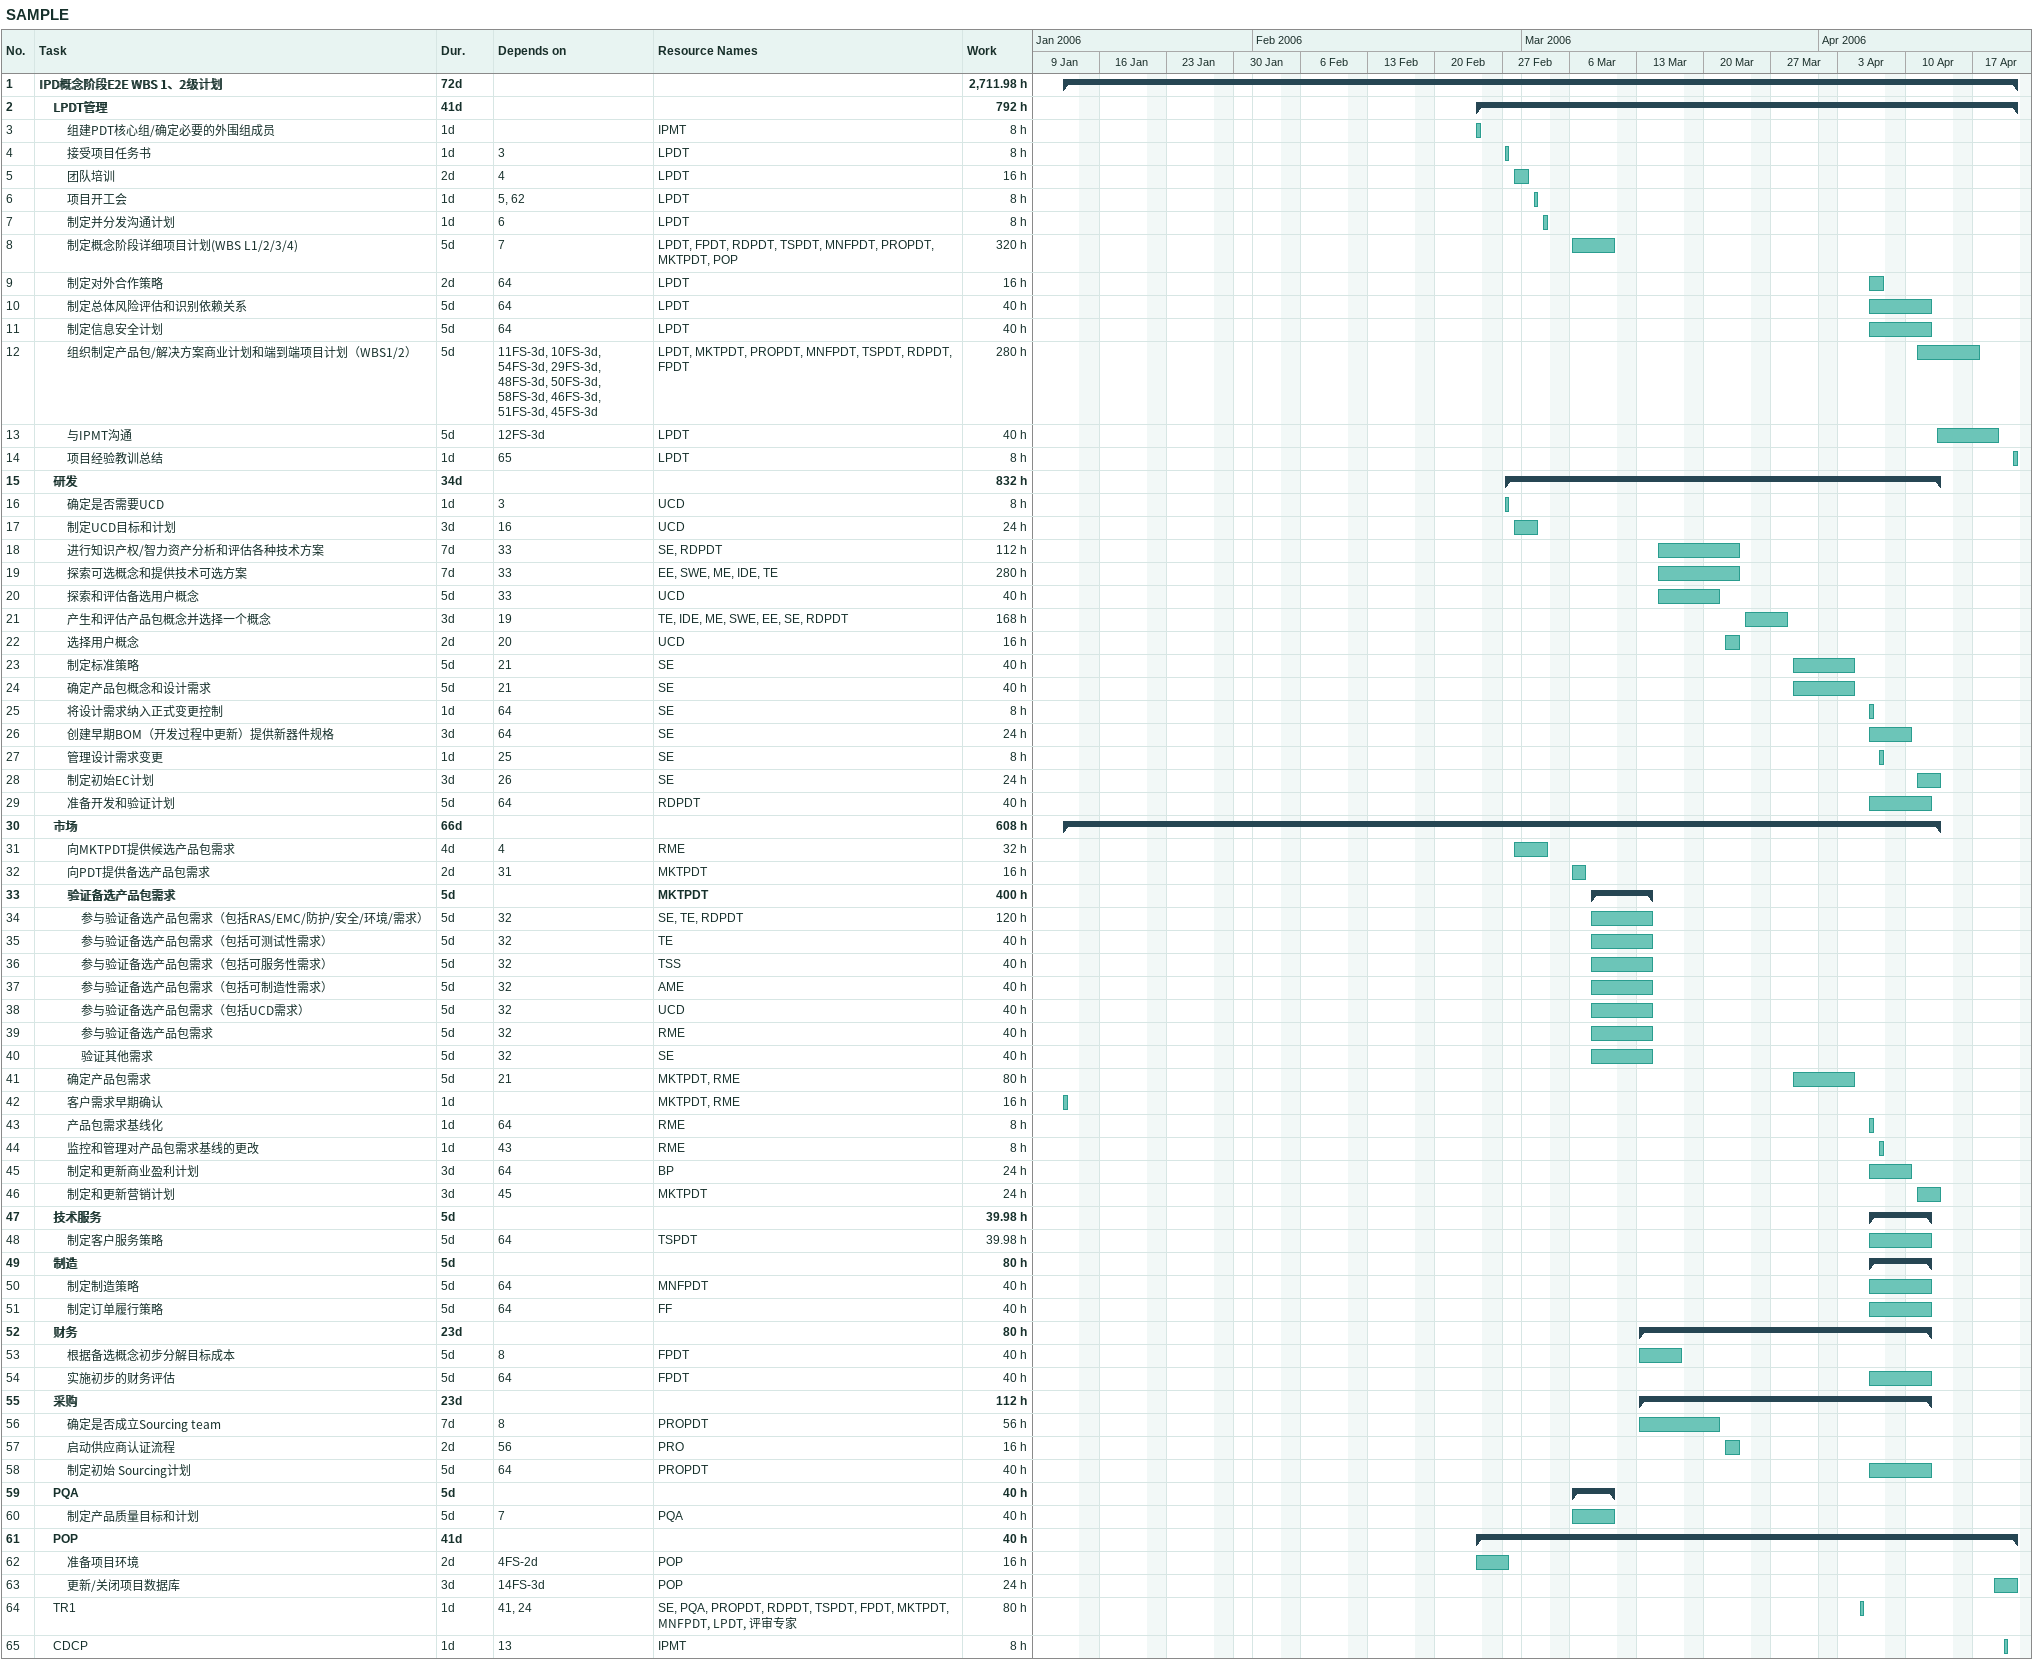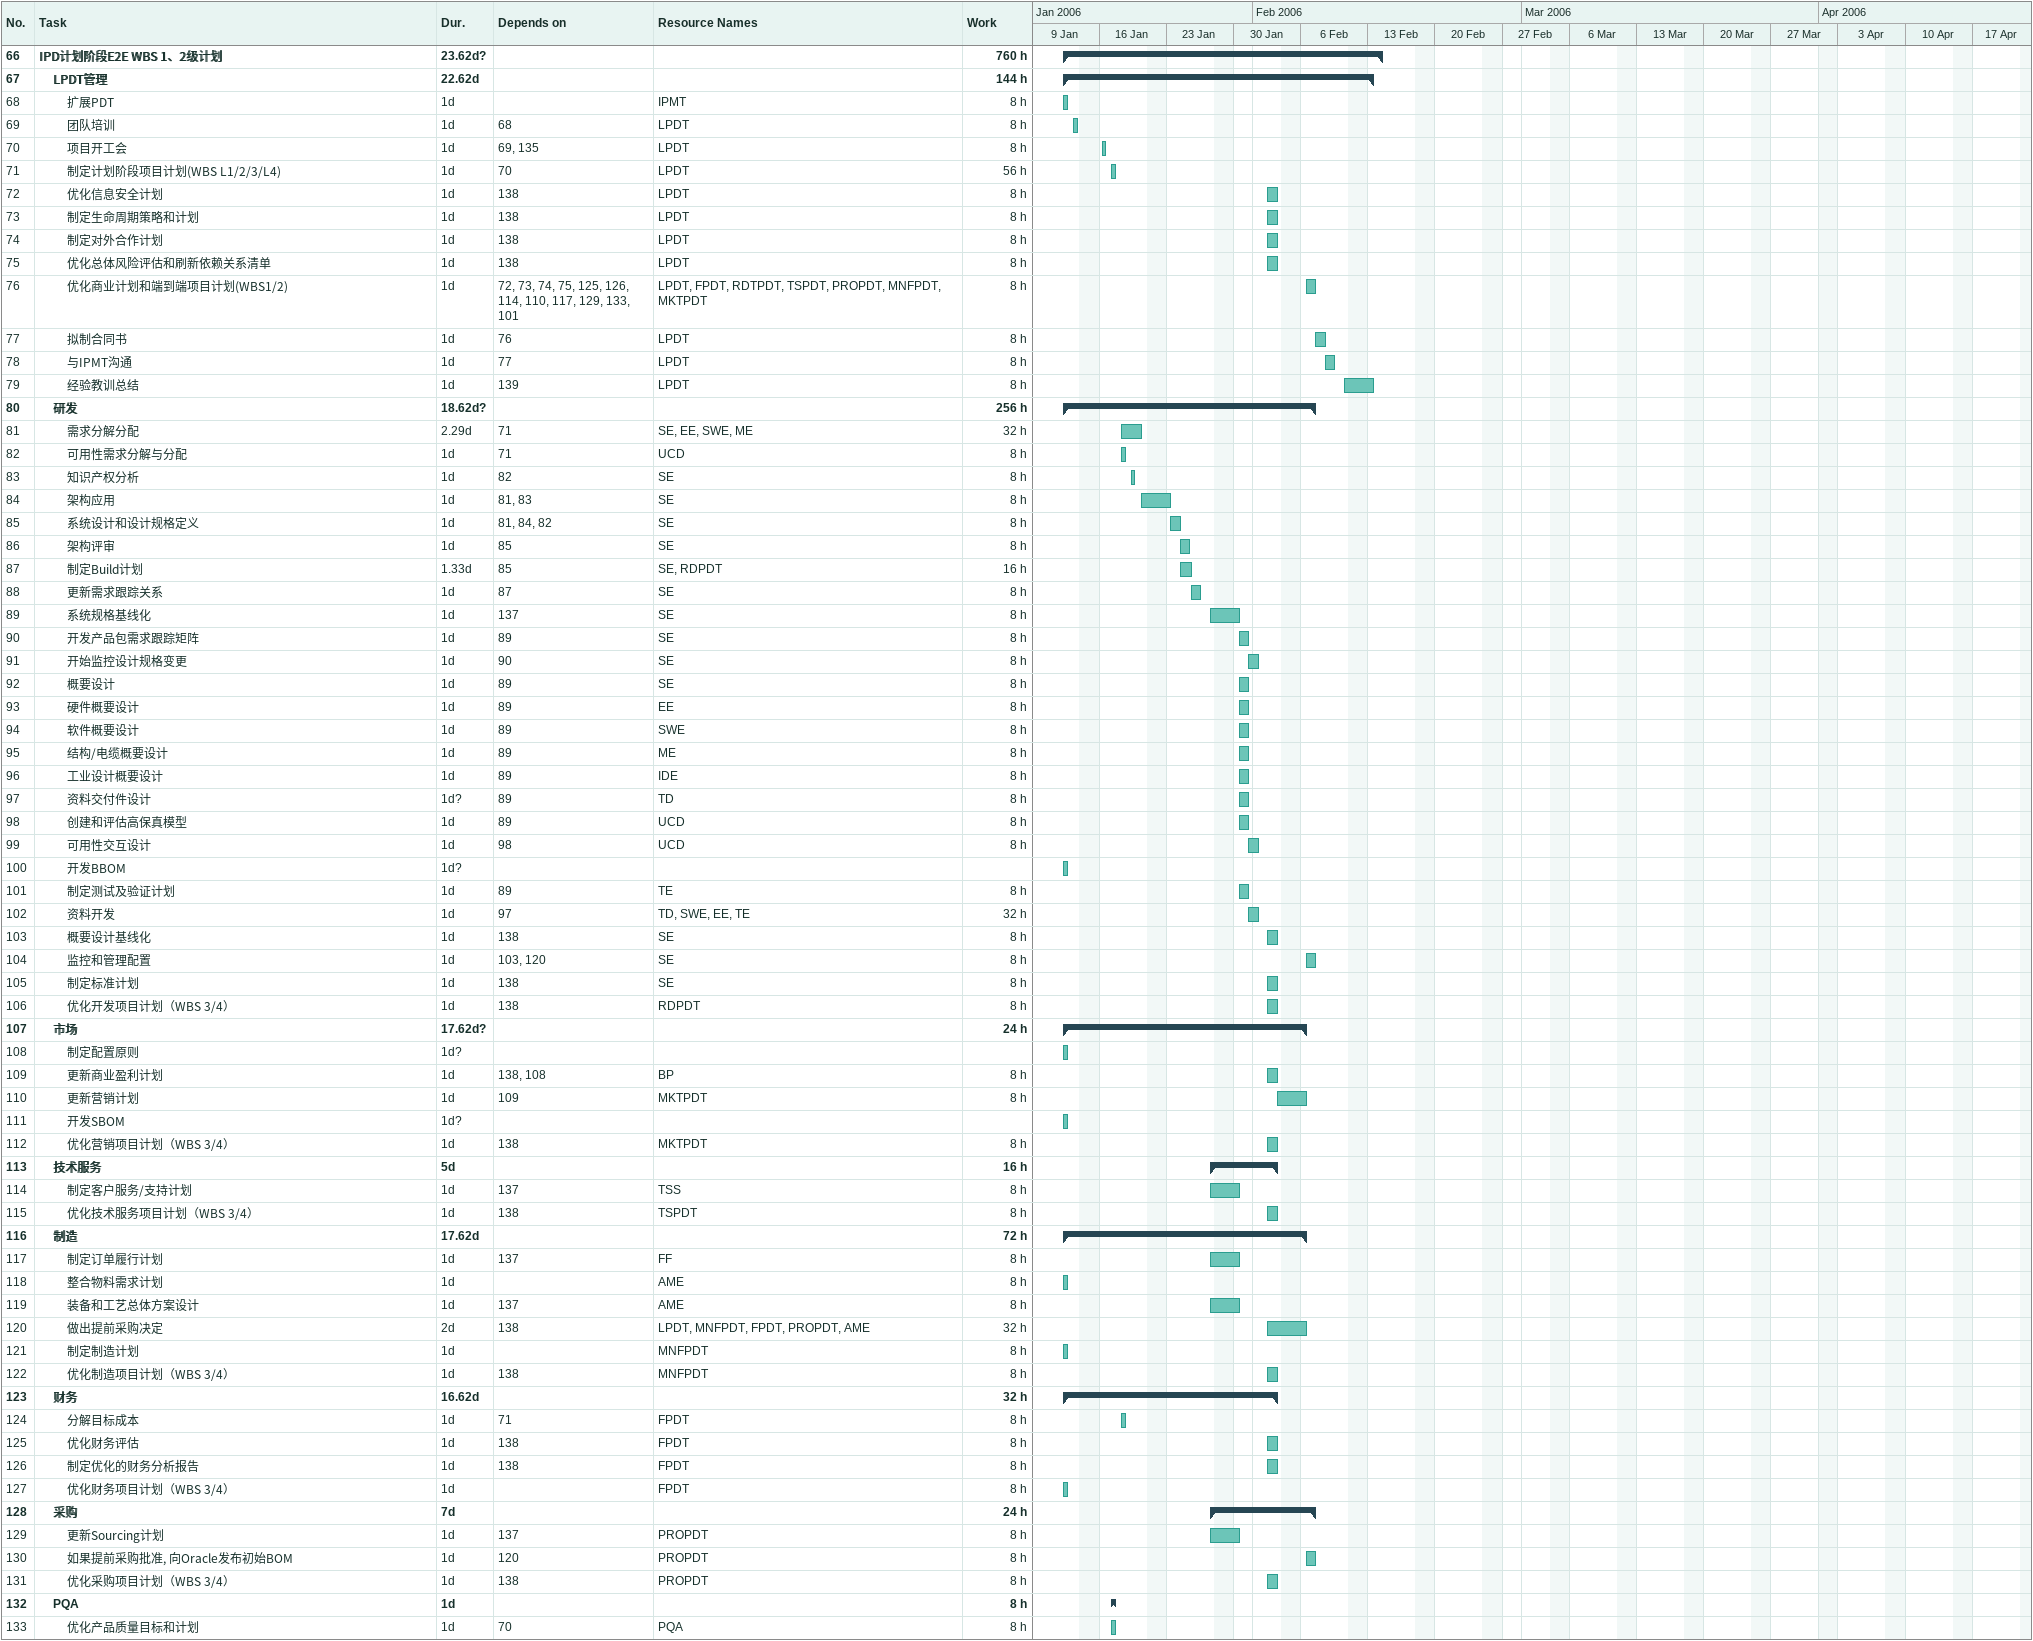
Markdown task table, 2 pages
SAMPLE

| ID | Level | Task | Duration | Start | Finish | Predecessors | Resources | Work (h) |
|---|---|---|---|---|---|---|---|---|
| 1 | 1 | **IPD概念阶段E2E WBS 1、2级计划** | 72d | 2006-01-12 | 2006-04-21 |  |  | 2711.98 |
| 2 | 2 | **LPDT管理** | 41d | 2006-02-24 | 2006-04-21 |  |  | 792 |
| 3 | 3 | 组建PDT核心组/确定必要的外围组成员 | 1d | 2006-02-24 | 2006-02-24 |  | IPMT | 8 |
| 4 | 3 | 接受项目任务书 | 1d | 2006-02-27 | 2006-02-27 | 3 | LPDT | 8 |
| 5 | 3 | 团队培训 | 2d | 2006-02-28 | 2006-03-01 | 4 | LPDT | 16 |
| 6 | 3 | 项目开工会 | 1d | 2006-03-02 | 2006-03-02 | 5, 62 | LPDT | 8 |
| 7 | 3 | 制定并分发沟通计划 | 1d | 2006-03-03 | 2006-03-03 | 6 | LPDT | 8 |
| 8 | 3 | 制定概念阶段详细项目计划(WBS L1/2/3/4) | 5d | 2006-03-06 | 2006-03-10 | 7 | LPDT, FPDT, RDPDT, TSPDT, MNFPDT, PROPDT, MKTPDT, POP | 320 |
| 9 | 3 | 制定对外合作策略 | 2d | 2006-04-06 | 2006-04-07 | 64 | LPDT | 16 |
| 10 | 3 | 制定总体风险评估和识别依赖关系 | 5d | 2006-04-06 | 2006-04-12 | 64 | LPDT | 40 |
| 11 | 3 | 制定信息安全计划 | 5d | 2006-04-06 | 2006-04-12 | 64 | LPDT | 40 |
| 12 | 3 | 组织制定产品包/解决方案商业计划和端到端项目计划（WBS1/2） | 5d | 2006-04-11 | 2006-04-17 | 11FS-3d, 10FS-3d, 54FS-3d, 29FS-3d, 48FS-3d, 50FS-3d, 58FS-3d, 46FS-3d, 51FS-3d, 45FS-3d | LPDT, MKTPDT, PROPDT, MNFPDT, TSPDT, RDPDT, FPDT | 280 |
| 13 | 3 | 与IPMT沟通 | 5d | 2006-04-13 | 2006-04-19 | 12FS-3d | LPDT | 40 |
| 14 | 3 | 项目经验教训总结 | 1d | 2006-04-21 | 2006-04-21 | 65 | LPDT | 8 |
| 15 | 2 | **研发** | 34d | 2006-02-27 | 2006-04-13 |  |  | 832 |
| 16 | 3 | 确定是否需要UCD | 1d | 2006-02-27 | 2006-02-27 | 3 | UCD | 8 |
| 17 | 3 | 制定UCD目标和计划 | 3d | 2006-02-28 | 2006-03-02 | 16 | UCD | 24 |
| 18 | 3 | 进行知识产权/智力资产分析和评估各种技术方案 | 7d | 2006-03-15 | 2006-03-23 | 33 | SE, RDPDT | 112 |
| 19 | 3 | 探索可选概念和提供技术可选方案 | 7d | 2006-03-15 | 2006-03-23 | 33 | EE, SWE, ME, IDE, TE | 280 |
| 20 | 3 | 探索和评估备选用户概念 | 5d | 2006-03-15 | 2006-03-21 | 33 | UCD | 40 |
| 21 | 3 | 产生和评估产品包概念并选择一个概念 | 3d | 2006-03-24 | 2006-03-28 | 19 | TE, IDE, ME, SWE, EE, SE, RDPDT | 168 |
| 22 | 3 | 选择用户概念 | 2d | 2006-03-22 | 2006-03-23 | 20 | UCD | 16 |
| 23 | 3 | 制定标准策略 | 5d | 2006-03-29 | 2006-04-04 | 21 | SE | 40 |
| 24 | 3 | 确定产品包概念和设计需求 | 5d | 2006-03-29 | 2006-04-04 | 21 | SE | 40 |
| 25 | 3 | 将设计需求纳入正式变更控制 | 1d | 2006-04-06 | 2006-04-06 | 64 | SE | 8 |
| 26 | 3 | 创建早期BOM（开发过程中更新）提供新器件规格 | 3d | 2006-04-06 | 2006-04-10 | 64 | SE | 24 |
| 27 | 3 | 管理设计需求变更 | 1d | 2006-04-07 | 2006-04-07 | 25 | SE | 8 |
| 28 | 3 | 制定初始EC计划 | 3d | 2006-04-11 | 2006-04-13 | 26 | SE | 24 |
| 29 | 3 | 准备开发和验证计划 | 5d | 2006-04-06 | 2006-04-12 | 64 | RDPDT | 40 |
| 30 | 2 | **市场** | 66d | 2006-01-12 | 2006-04-13 |  |  | 608 |
| 31 | 3 | 向MKTPDT提供候选产品包需求 | 4d | 2006-02-28 | 2006-03-03 | 4 | RME | 32 |
| 32 | 3 | 向PDT提供备选产品包需求 | 2d | 2006-03-06 | 2006-03-07 | 31 | MKTPDT | 16 |
| 33 | 3 | **验证备选产品包需求** | 5d | 2006-03-08 | 2006-03-14 |  | MKTPDT | 400 |
| 34 | 4 | 参与验证备选产品包需求（包括RAS/EMC/防护/安全/环境/需求） | 5d | 2006-03-08 | 2006-03-14 | 32 | SE, TE, RDPDT | 120 |
| 35 | 4 | 参与验证备选产品包需求（包括可测试性需求） | 5d | 2006-03-08 | 2006-03-14 | 32 | TE | 40 |
| 36 | 4 | 参与验证备选产品包需求（包括可服务性需求） | 5d | 2006-03-08 | 2006-03-14 | 32 | TSS | 40 |
| 37 | 4 | 参与验证备选产品包需求（包括可制造性需求） | 5d | 2006-03-08 | 2006-03-14 | 32 | AME | 40 |
| 38 | 4 | 参与验证备选产品包需求（包括UCD需求） | 5d | 2006-03-08 | 2006-03-14 | 32 | UCD | 40 |
| 39 | 4 | 参与验证备选产品包需求 | 5d | 2006-03-08 | 2006-03-14 | 32 | RME | 40 |
| 40 | 4 | 验证其他需求 | 5d | 2006-03-08 | 2006-03-14 | 32 | SE | 40 |
| 41 | 3 | 确定产品包需求 | 5d | 2006-03-29 | 2006-04-04 | 21 | MKTPDT, RME | 80 |
| 42 | 3 | 客户需求早期确认 | 1d | 2006-01-12 | 2006-01-12 |  | MKTPDT, RME | 16 |
| 43 | 3 | 产品包需求基线化 | 1d | 2006-04-06 | 2006-04-06 | 64 | RME | 8 |
| 44 | 3 | 监控和管理对产品包需求基线的更改 | 1d | 2006-04-07 | 2006-04-07 | 43 | RME | 8 |
| 45 | 3 | 制定和更新商业盈利计划 | 3d | 2006-04-06 | 2006-04-10 | 64 | BP | 24 |
| 46 | 3 | 制定和更新营销计划 | 3d | 2006-04-11 | 2006-04-13 | 45 | MKTPDT | 24 |
| 47 | 2 | **技术服务** | 5d | 2006-04-06 | 2006-04-12 |  |  | 39.98 |
| 48 | 3 | 制定客户服务策略 | 5d | 2006-04-06 | 2006-04-12 | 64 | TSPDT | 39.98 |
| 49 | 2 | **制造** | 5d | 2006-04-06 | 2006-04-12 |  |  | 80 |
| 50 | 3 | 制定制造策略 | 5d | 2006-04-06 | 2006-04-12 | 64 | MNFPDT | 40 |
| 51 | 3 | 制定订单履行策略 | 5d | 2006-04-06 | 2006-04-12 | 64 | FF | 40 |
| 52 | 2 | **财务** | 23d | 2006-03-13 | 2006-04-12 |  |  | 80 |
| 53 | 3 | 根据备选概念初步分解目标成本 | 5d | 2006-03-13 | 2006-03-17 | 8 | FPDT | 40 |
| 54 | 3 | 实施初步的财务评估 | 5d | 2006-04-06 | 2006-04-12 | 64 | FPDT | 40 |
| 55 | 2 | **采购** | 23d | 2006-03-13 | 2006-04-12 |  |  | 112 |
| 56 | 3 | 确定是否成立Sourcing team | 7d | 2006-03-13 | 2006-03-21 | 8 | PROPDT | 56 |
| 57 | 3 | 启动供应商认证流程 | 2d | 2006-03-22 | 2006-03-23 | 56 | PRO | 16 |
| 58 | 3 | 制定初始 Sourcing计划 | 5d | 2006-04-06 | 2006-04-12 | 64 | PROPDT | 40 |
| 59 | 2 | **PQA** | 5d | 2006-03-06 | 2006-03-10 |  |  | 40 |
| 60 | 3 | 制定产品质量目标和计划 | 5d | 2006-03-06 | 2006-03-10 | 7 | PQA | 40 |
| 61 | 2 | **POP** | 41d | 2006-02-24 | 2006-04-21 |  |  | 40 |
| 62 | 3 | 准备项目环境 | 2d | 2006-02-24 | 2006-02-27 | 4FS-2d | POP | 16 |
| 63 | 3 | 更新/关闭项目数据库 | 3d | 2006-04-19 | 2006-04-21 | 14FS-3d | POP | 24 |
| 64 | 2 | TR1 | 1d | 2006-04-05 | 2006-04-05 | 41, 24 | SE, PQA, PROPDT, RDPDT, TSPDT, FPDT, MKTPDT, MNFPDT, LPDT, 评审专家 | 80 |
| 65 | 2 | CDCP | 1d | 2006-04-20 | 2006-04-20 | 13 | IPMT | 8 |
| 66 | 1 | **IPD计划阶段E2E WBS 1、2级计划** | 23.62d? | 2006-01-12 | 2006-02-14 |  |  | 760 |
| 67 | 2 | **LPDT管理** | 22.62d | 2006-01-12 | 2006-02-13 |  |  | 144 |
| 68 | 3 | 扩展PDT | 1d | 2006-01-12 | 2006-01-12 |  | IPMT | 8 |
| 69 | 3 | 团队培训 | 1d | 2006-01-13 | 2006-01-13 | 68 | LPDT | 8 |
| 70 | 3 | 项目开工会 | 1d | 2006-01-16 | 2006-01-16 | 69, 135 | LPDT | 8 |
| 71 | 3 | 制定计划阶段项目计划(WBS L1/2/3/L4) | 1d | 2006-01-17 | 2006-01-17 | 70 | LPDT | 56 |
| 72 | 3 | 优化信息安全计划 | 1d | 2006-02-02 | 2006-02-03 | 138 | LPDT | 8 |
| 73 | 3 | 制定生命周期策略和计划 | 1d | 2006-02-02 | 2006-02-03 | 138 | LPDT | 8 |
| 74 | 3 | 制定对外合作计划 | 1d | 2006-02-02 | 2006-02-03 | 138 | LPDT | 8 |
| 75 | 3 | 优化总体风险评估和刷新依赖关系清单 | 1d | 2006-02-02 | 2006-02-03 | 138 | LPDT | 8 |
| 76 | 3 | 优化商业计划和端到端项目计划(WBS1/2) | 1d | 2006-02-06 | 2006-02-07 | 72, 73, 74, 75, 125, 126, 114, 110, 117, 129, 133, 101 | LPDT, FPDT, RDTPDT, TSPDT, PROPDT, MNFPDT, MKTPDT | 8 |
| 77 | 3 | 拟制合同书 | 1d | 2006-02-07 | 2006-02-08 | 76 | LPDT | 8 |
| 78 | 3 | 与IPMT沟通 | 1d | 2006-02-08 | 2006-02-09 | 77 | LPDT | 8 |
| 79 | 3 | 经验教训总结 | 1d | 2006-02-10 | 2006-02-13 | 139 | LPDT | 8 |
| 80 | 2 | **研发** | 18.62d? | 2006-01-12 | 2006-02-07 |  |  | 256 |
| 81 | 3 | 需求分解分配 | 2.29d | 2006-01-18 | 2006-01-20 | 71 | SE, EE, SWE, ME | 32 |
| 82 | 3 | 可用性需求分解与分配 | 1d | 2006-01-18 | 2006-01-18 | 71 | UCD | 8 |
| 83 | 3 | 知识产权分析 | 1d | 2006-01-19 | 2006-01-19 | 82 | SE | 8 |
| 84 | 3 | 架构应用 | 1d | 2006-01-20 | 2006-01-23 | 81, 83 | SE | 8 |
| 85 | 3 | 系统设计和设计规格定义 | 1d | 2006-01-23 | 2006-01-24 | 81, 84, 82 | SE | 8 |
| 86 | 3 | 架构评审 | 1d | 2006-01-24 | 2006-01-25 | 85 | SE | 8 |
| 87 | 3 | 制定Build计划 | 1.33d | 2006-01-24 | 2006-01-25 | 85 | SE, RDPDT | 16 |
| 88 | 3 | 更新需求跟踪关系 | 1d | 2006-01-25 | 2006-01-26 | 87 | SE | 8 |
| 89 | 3 | 系统规格基线化 | 1d | 2006-01-27 | 2006-01-30 | 137 | SE | 8 |
| 90 | 3 | 开发产品包需求跟踪矩阵 | 1d | 2006-01-30 | 2006-01-31 | 89 | SE | 8 |
| 91 | 3 | 开始监控设计规格变更 | 1d | 2006-01-31 | 2006-02-01 | 90 | SE | 8 |
| 92 | 3 | 概要设计 | 1d | 2006-01-30 | 2006-01-31 | 89 | SE | 8 |
| 93 | 3 | 硬件概要设计 | 1d | 2006-01-30 | 2006-01-31 | 89 | EE | 8 |
| 94 | 3 | 软件概要设计 | 1d | 2006-01-30 | 2006-01-31 | 89 | SWE | 8 |
| 95 | 3 | 结构/电缆概要设计 | 1d | 2006-01-30 | 2006-01-31 | 89 | ME | 8 |
| 96 | 3 | 工业设计概要设计 | 1d | 2006-01-30 | 2006-01-31 | 89 | IDE | 8 |
| 97 | 3 | 资料交付件设计 | 1d? | 2006-01-30 | 2006-01-31 | 89 | TD | 8 |
| 98 | 3 | 创建和评估高保真模型 | 1d | 2006-01-30 | 2006-01-31 | 89 | UCD | 8 |
| 99 | 3 | 可用性交互设计 | 1d | 2006-01-31 | 2006-02-01 | 98 | UCD | 8 |
| 100 | 3 | 开发BBOM | 1d? | 2006-01-12 | 2006-01-12 |  |  |  |
| 101 | 3 | 制定测试及验证计划 | 1d | 2006-01-30 | 2006-01-31 | 89 | TE | 8 |
| 102 | 3 | 资料开发 | 1d | 2006-01-31 | 2006-02-01 | 97 | TD, SWE, EE, TE | 32 |
| 103 | 3 | 概要设计基线化 | 1d | 2006-02-02 | 2006-02-03 | 138 | SE | 8 |
| 104 | 3 | 监控和管理配置 | 1d | 2006-02-06 | 2006-02-07 | 103, 120 | SE | 8 |
| 105 | 3 | 制定标准计划 | 1d | 2006-02-02 | 2006-02-03 | 138 | SE | 8 |
| 106 | 3 | 优化开发项目计划（WBS 3/4） | 1d | 2006-02-02 | 2006-02-03 | 138 | RDPDT | 8 |
| 107 | 2 | **市场** | 17.62d? | 2006-01-12 | 2006-02-06 |  |  | 24 |
| 108 | 3 | 制定配置原则 | 1d? | 2006-01-12 | 2006-01-12 |  |  |  |
| 109 | 3 | 更新商业盈利计划 | 1d | 2006-02-02 | 2006-02-03 | 138, 108 | BP | 8 |
| 110 | 3 | 更新营销计划 | 1d | 2006-02-03 | 2006-02-06 | 109 | MKTPDT | 8 |
| 111 | 3 | 开发SBOM | 1d? | 2006-01-12 | 2006-01-12 |  |  |  |
| 112 | 3 | 优化营销项目计划（WBS 3/4） | 1d | 2006-02-02 | 2006-02-03 | 138 | MKTPDT | 8 |
| 113 | 2 | **技术服务** | 5d | 2006-01-27 | 2006-02-03 |  |  | 16 |
| 114 | 3 | 制定客户服务/支持计划 | 1d | 2006-01-27 | 2006-01-30 | 137 | TSS | 8 |
| 115 | 3 | 优化技术服务项目计划（WBS 3/4） | 1d | 2006-02-02 | 2006-02-03 | 138 | TSPDT | 8 |
| 116 | 2 | **制造** | 17.62d | 2006-01-12 | 2006-02-06 |  |  | 72 |
| 117 | 3 | 制定订单履行计划 | 1d | 2006-01-27 | 2006-01-30 | 137 | FF | 8 |
| 118 | 3 | 整合物料需求计划 | 1d | 2006-01-12 | 2006-01-12 |  | AME | 8 |
| 119 | 3 | 装备和工艺总体方案设计 | 1d | 2006-01-27 | 2006-01-30 | 137 | AME | 8 |
| 120 | 3 | 做出提前采购决定 | 2d | 2006-02-02 | 2006-02-06 | 138 | LPDT, MNFPDT, FPDT, PROPDT, AME | 32 |
| 121 | 3 | 制定制造计划 | 1d | 2006-01-12 | 2006-01-12 |  | MNFPDT | 8 |
| 122 | 3 | 优化制造项目计划（WBS 3/4） | 1d | 2006-02-02 | 2006-02-03 | 138 | MNFPDT | 8 |
| 123 | 2 | **财务** | 16.62d | 2006-01-12 | 2006-02-03 |  |  | 32 |
| 124 | 3 | 分解目标成本 | 1d | 2006-01-18 | 2006-01-18 | 71 | FPDT | 8 |
| 125 | 3 | 优化财务评估 | 1d | 2006-02-02 | 2006-02-03 | 138 | FPDT | 8 |
| 126 | 3 | 制定优化的财务分析报告 | 1d | 2006-02-02 | 2006-02-03 | 138 | FPDT | 8 |
| 127 | 3 | 优化财务项目计划（WBS 3/4） | 1d | 2006-01-12 | 2006-01-12 |  | FPDT | 8 |
| 128 | 2 | **采购** | 7d | 2006-01-27 | 2006-02-07 |  |  | 24 |
| 129 | 3 | 更新Sourcing计划 | 1d | 2006-01-27 | 2006-01-30 | 137 | PROPDT | 8 |
| 130 | 3 | 如果提前采购批准, 向Oracle发布初始BOM | 1d | 2006-02-06 | 2006-02-07 | 120 | PROPDT | 8 |
| 131 | 3 | 优化采购项目计划（WBS 3/4） | 1d | 2006-02-02 | 2006-02-03 | 138 | PROPDT | 8 |
| 132 | 2 | **PQA** | 1d | 2006-01-17 | 2006-01-17 |  |  | 8 |
| 133 | 3 | 优化产品质量目标和计划 | 1d | 2006-01-17 | 2006-01-17 | 70 | PQA | 8 |
